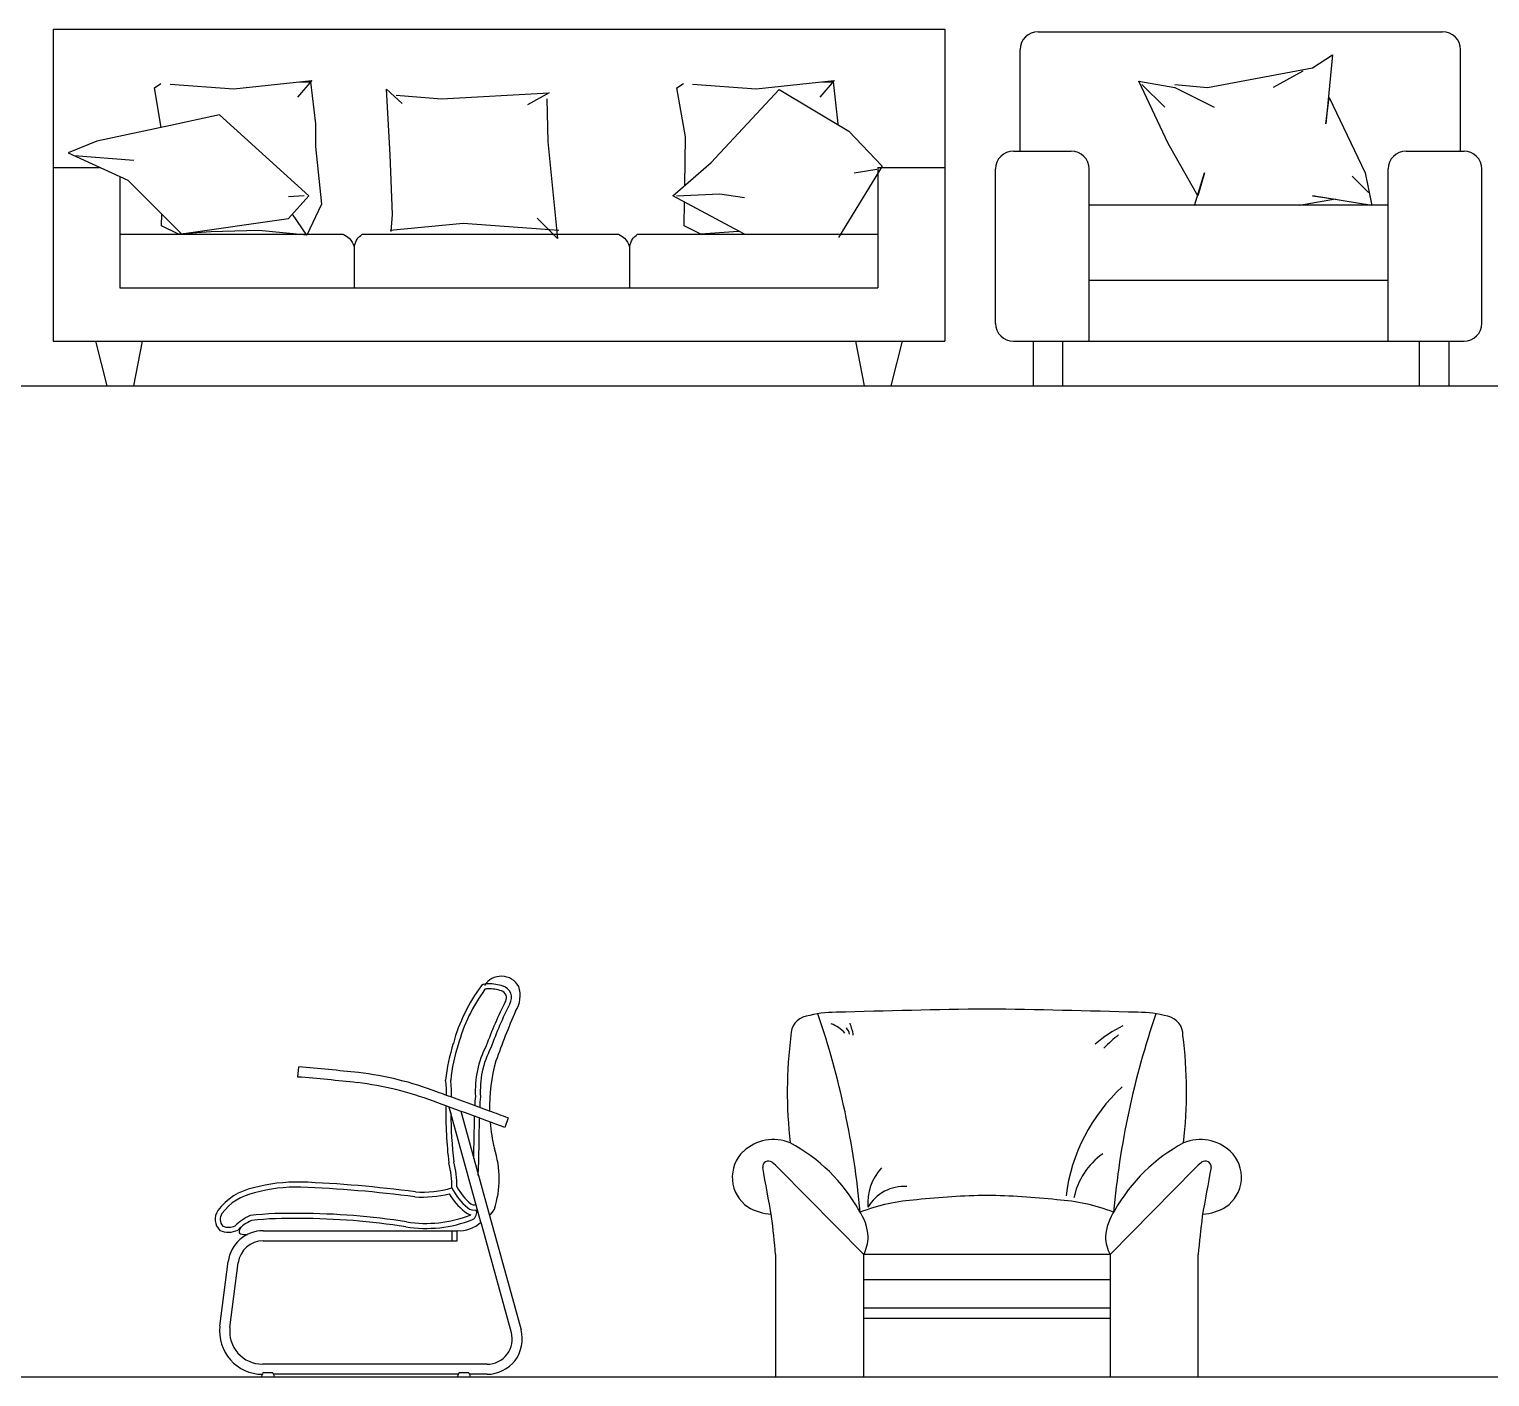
# Model space of a CAD drawing. Header units: inches. Extents: x 6 to 48.5, y 12.5 to 37.3.
# Drawn here: x 7.793 to 10.691, y 19.347 to 22.021 of the extents above; entities that cross this region are included whole.
import ezdxf

# ---------------------------------------------------------------- set-up
doc = ezdxf.new("R2010")
doc.units = ezdxf.units.IN
doc.header["$MEASUREMENT"] = 0
for name, color, linetype in [('02', 2, 'Continuous'), ('1', 1, 'Continuous'), ('4', 4, 'Continuous')]:
    doc.layers.add(name, color=color, linetype=linetype)

msp = doc.modelspace()

# ---------------------------------------------------------------- linework, layer by layer
at = {"layer": '02'}
for p, q in [((8.3262, 19.9418), (8.3278, 19.9618)), ((8.6199, 19.8846), (8.6199, 19.8846)), ((8.6211, 19.9054), (8.6211, 19.9054)), ((8.6894, 19.6538), (8.6265, 19.8822)), ((8.6495, 19.8738), (8.7066, 19.6666)), ((8.7064, 19.8743), (8.7064, 19.8743)), ((8.7437, 19.8605), (8.7368, 19.8418)), ((9.449, 19.5894), (9.2808, 19.7605)), ((9.9377, 19.5894), (10.106, 19.7605)), ((8.6894, 19.6538), (8.7497, 19.4349)), ((8.7066, 19.6666), (8.769, 19.4402)), ((8.7066, 19.6666), (8.7066, 19.6666)), ((8.2122, 19.6427), (8.2122, 19.6427)), ((8.2575, 19.6368), (8.6421, 19.6368)), ((8.6321, 19.6168), (8.6321, 19.6368)), ((8.6421, 19.6168), (8.6421, 19.6368)), ((8.2575, 19.6168), (8.6421, 19.6168)), ((8.1716, 19.4472), (8.188, 19.5753)), ((8.1914, 19.4447), (8.2078, 19.5729)), ((9.274, 19.5894), (9.274, 19.3468)), ((9.9377, 19.5894), (9.449, 19.5894)), ((9.449, 19.3468), (9.449, 19.5894)), ((9.9377, 19.5894), (9.9377, 19.3468)), ((10.1127, 19.3468), (10.1127, 19.5894)), ((9.449, 19.5402), (9.9377, 19.5402)), ((9.449, 19.4838), (9.9377, 19.4838)), ((9.449, 19.463), (9.9377, 19.463)), ((8.7015, 19.3718), (8.2559, 19.3718)), ((8.2542, 19.3468), (8.2557, 19.3518)), ((8.2567, 19.3548), (8.2557, 19.3518)), ((8.2767, 19.3548), (8.2567, 19.3548)), ((8.2776, 19.3518), (8.2767, 19.3548)), ((8.6447, 19.3518), (8.2776, 19.3518)), ((8.2776, 19.3518), (8.2792, 19.3468)), ((8.6431, 19.3468), (8.6447, 19.3518)), ((8.6456, 19.3548), (8.6447, 19.3518)), ((8.6656, 19.3548), (8.6456, 19.3548)), ((8.6666, 19.3517), (8.6656, 19.3548)), ((8.6666, 19.3518), (8.6681, 19.3468)), ((8.7015, 19.3518), (8.6666, 19.3518))]:
    msp.add_line(p, q, dxfattribs=at)
for centre, radius, start, end in [((8.9626, 19.9199), 0.3397, 143.1493, 164.8856), ((8.9626, 19.9199), 0.3297, 143.5363, 164.9248), ((8.702, 20.1051), 0.0217, 83.7254, 121.3066), ((8.7298, 20.1018), 0.0399, 29.6742, 146.9637), ((8.702, 20.1051), 0.0117, 80.8769, 113.1748), ((8.7062, 20.0448), 0.0719, 70.6282, 91.887), ((8.7062, 20.0448), 0.0819, 70.778, 91.2954), ((8.7261, 20.0992), 0.024, 330.0502, 72.7321), ((8.7102, 20.1035), 0.0571, 326.8113, 18.3742), ((9.4496, 19.7319), 0.7975, 153.1536, 160.0947), ((9.4496, 19.7319), 0.7875, 153.1759, 160.1448), ((8.7261, 20.0992), 0.014, 329.0845, 73.3604), ((10.1046, 19.4846), 1.4692, 156.4239, 160.5484), ((9.3418, 20.0256), 0.0375, 101.1148, 182.3039), ((9.3952, 19.8346), 0.2357, 90.29, 104.8868), ((7.7825, 19.5254), 1.666, 5.0981, 18.9866), ((9.9828, -0.2469), 20.3257, 90.81585, 91.66003), ((9.404, -0.2469), 20.3257, 88.33997, 89.18415), ((11.6042, 19.5254), 1.666, 161.0134, 174.9019), ((9.9916, 19.8346), 0.2357, 75.1132, 89.71), ((10.0449, 20.0256), 0.0375, 357.6961, 78.8852), ((9.3618, 19.9847), 0.0665, 41.7631, 70.2018), ((9.3928, 20.0205), 0.0288, 12.7397, 40.4387), ((9.3018, 20.0028), 0.1285, 9.9872, 20.8016), ((10.0708, 19.8199), 0.2479, 115.8004, 130.9234), ((8.9776, 19.899), 0.3601, 162.2981, 174.1412), ((8.9776, 19.899), 0.3501, 162.2611, 173.9579), ((8.8706, 19.915), 0.1924, 152.6181, 183.4958), ((8.8715, 19.9146), 0.1834, 152.4637, 183.8678), ((10.1924, 19.9121), 0.8951, 172.8129, 186.4742), ((10.3509, 19.5622), 0.6098, 130.5283, 134.2063), ((9.1943, 19.9121), 0.8951, 353.5258, 7.1871), ((9.0494, 19.8808), 0.3431, 164.2649, 181.0957), ((7.9979, 15.8706), 4.0844, 83.7291, 85.3897), ((7.9979, 15.8706), 4.1044, 83.7285, 85.3897), ((8.3749, 19.3218), 0.6327, 68.9563, 83.5165), ((8.3749, 19.3218), 0.6127, 68.9371, 83.5131), ((2.511, 3.0467), 17.9318, 70.07805, 70.14286), ((8.4022, 19.9085), 0.2189, 359.2059, 7.1571), ((8.4022, 19.9085), 0.2289, 358.3395, 6.8664), ((10.1968, 19.6642), 0.3488, 132.297, 173.1751), ((2.0945, 1.8949), 19.1366, 69.68999, 70.14189), ((9.4167, 19.8691), 0.797, 178.8843, 187.043), ((2.0945, 1.8949), 19.1566, 69.8089, 70.08058), ((8.8355, 19.8803), 0.1586, 171.6974, 178.273), ((8.7949, 19.8841), 0.1079, 170.3038, 181.4291), ((9.4168, 19.8691), 0.787, 179.8955, 186.9941), ((1.9693, 19.946), 6.7079, 358.57933, 359.2989), ((1.9693, 19.946), 6.7179, 358.29662, 359.26881), ((2.0986, 1.906), 19.1448, 69.69, 69.80892), ((9.0495, 19.8808), 0.3431, 184.7272, 193.649), ((8.5328, 19.7398), 0.1929, 341.8431, 18.1569), ((9.2698, 19.7301), 0.0875, 67.6906, 132.9409), ((9.1437, 19.5124), 0.3385, 29.1429, 61.9293), ((10.243, 19.5124), 0.3385, 118.0707, 150.8571), ((10.117, 19.7301), 0.0875, 47.0591, 112.3094), ((8.4495, 19.7246), 0.1823, 359.0374, 14.8504), ((8.4495, 19.7246), 0.1923, 359.7825, 14.6437), ((9.2598, 19.7427), 0.0716, 133.9805, 235.171), ((9.26, 19.7634), 0.0116, 51.3315, 186.5815), ((9.1359, 19.6105), 0.2085, 45.9927, 50.9491), ((10.0039, 19.6742), 0.1405, 125.0848, 168.7011), ((10.2508, 19.6105), 0.2085, 129.0509, 134.0073), ((10.1267, 19.7634), 0.0116, 353.4185, 128.6685), ((10.1269, 19.7427), 0.0716, 304.829, 46.0195), ((-2.752, 17.5467), 12.2034, 9.99687, 10.45946), ((9.5617, 19.6909), 0.1049, 137.6213, 184.0948), ((22.1388, 17.5467), 12.2034, 169.54055, 170.00311), ((8.2611, 19.6075), 0.1164, 101.4791, 143.6142), ((8.2611, 19.6075), 0.1064, 101.3076, 143.5214), ((8.3264, 19.3956), 0.3378, 89.051, 105.1841), ((8.3264, 19.3956), 0.3278, 89.0721, 105.2415), ((8.2287, 17.2042), 2.5213, 82.4865, 87.6583), ((8.2287, 17.2042), 2.5313, 82.4951, 87.6611), ((8.5717, 19.9385), 0.2351, 266.7471, 283.5259), ((8.5717, 19.9385), 0.2251, 266.8407, 285.4867), ((8.7356, 19.7726), 0.1257, 209.9097, 231.0813), ((8.7356, 19.7726), 0.1157, 206.1685, 231.2102), ((8.7356, 19.7726), 0.1057, 207.4303, 231.4084), ((9.5295, 19.6405), 0.0842, 86.3924, 149.402), ((8.6753, 19.6958), 0.0181, 227.6532, 285.798), ((8.6753, 19.6958), 0.00807, 225.8382, 299.0637), ((8.6759, 19.6988), 0.0444, 313.6547, 334.5084), ((9.2753, 19.7828), 0.1138, 240.2972, 264.9307), ((9.5799, 19.3132), 0.3858, 93.8004, 110.9595), ((9.7178, 18.1834), 1.5236, 90.9202, 96.1606), ((9.6689, 18.1834), 1.5236, 83.8394, 89.0798), ((9.8068, 19.3132), 0.3858, 69.0405, 86.1996), ((10.1114, 19.7828), 0.1138, 275.0693, 299.7028), ((8.1924, 19.6593), 0.0304, 145.4464, 225.9869), ((8.1924, 19.6593), 0.0204, 145.8602, 221.2861), ((8.2707, 19.5773), 0.0977, 113.7334, 134.9895), ((8.2706, 19.5773), 0.0877, 114.7117, 136.0775), ((8.3112, 18.9432), 0.728, 88.5079, 96.2976), ((8.3112, 18.9432), 0.718, 88.4975, 96.1722), ((8.3303, 18.3279), 1.333, 80.9279, 90.0121), ((8.3303, 18.3279), 1.343, 80.9294, 90.0065), ((8.5794, 19.9), 0.2588, 261.3421, 291.1869), ((8.5794, 19.9), 0.2488, 261.3504, 290.934), ((8.6461, 19.7), 0.0633, 266.3674, 313.1531), ((8.6753, 19.6958), 0.0281, 228.3434, 257.2364), ((8.6641, 19.6732), 0.00696, 307.4452, 316.2663), ((8.6641, 19.6732), 0.017, 301.5354, 17.779), ((7.5946, 19.4512), 1.6851, 4.7026, 7.2929), ((9.3516, 19.6165), 0.1068, 4.2645, 34.7136), ((10.0351, 19.6165), 0.1068, 145.2864, 175.7355), ((11.7922, 19.4512), 1.6851, 172.7071, 175.2974), ((8.1886, 19.6754), 0.0418, 245.4916, 296.8578), ((8.1886, 19.6754), 0.0318, 248.7089, 294.0916), ((8.2575, 19.5668), 0.07, 89.9992, 172.976), ((8.2265, 19.6335), 0.017, 147.3198, 179.8356), ((8.215, 19.636), 0.00603, 203.6851, 243.7514), ((8.2218, 19.6609), 0.0318, 252.6712, 278.0716), ((9.3687, 19.6289), 0.0895, 333.793, 357.1402), ((10.018, 19.6289), 0.0895, 182.8598, 206.207), ((8.2575, 19.5668), 0.05, 90, 172.9643), ((8.2559, 19.4368), 0.085, 172.9643, 269.8807), ((8.2559, 19.4368), 0.065, 172.9643, 270), ((8.7015, 19.4218), 0.07, 270, 15.2375), ((8.7015, 19.4218), 0.05, 270, 15.2375)]:
    msp.add_arc(centre, radius, start, end, dxfattribs=at)
at = {"layer": '1'}
for p, q in [((6.3075, 21.3137), (26.6337, 21.3137)), ((6.3075, 19.3468), (26.6337, 19.3468))]:
    msp.add_line(p, q, dxfattribs=at)
at = {"layer": '4'}
for p, q in [((7.8403, 22.0215), (9.6097, 22.0215)), ((7.8403, 22.0215), (7.8403, 21.4022)), ((9.6097, 22.0215), (9.6097, 21.4022)), ((9.7949, 22.0164), (10.5976, 22.0164)), ((9.7595, 21.7795), (9.7595, 21.981)), ((10.3398, 21.9446), (10.3789, 21.9706)), ((10.3789, 21.9706), (10.3659, 21.8339)), ((10.633, 21.7795), (10.633, 21.981)), ((10.1314, 21.9055), (10.3398, 21.9446)), ((8.0415, 21.9054), (8.0543, 21.9139)), ((8.0725, 21.9125), (8.1988, 21.903)), ((8.1988, 21.903), (8.3538, 21.9197)), ((8.3538, 21.9197), (8.3252, 21.8863)), ((8.33, 21.9171), (8.3514, 21.9173)), ((8.3514, 21.9173), (8.3609, 21.8339)), ((9.0783, 21.9054), (9.0911, 21.9139)), ((9.1093, 21.9125), (9.2357, 21.903)), ((9.2357, 21.903), (9.3906, 21.9197)), ((9.3906, 21.9197), (9.362, 21.8863)), ((9.3669, 21.9171), (9.3883, 21.9173)), ((9.3883, 21.9173), (9.3978, 21.8339)), ((10.0532, 21.7949), (9.9946, 21.9185)), ((9.9946, 21.9185), (10.0662, 21.9055)), ((10.0011, 21.912), (10.0467, 21.8665)), ((10.0662, 21.912), (10.1314, 21.9055)), ((10.3203, 21.9381), (10.2616, 21.9055)), ((8.055, 21.8262), (8.0415, 21.9054)), ((8.5092, 21.7719), (8.5021, 21.9022)), ((8.5021, 21.9022), (8.5329, 21.8738)), ((8.521, 21.8904), (8.6112, 21.8833)), ((8.6112, 21.8833), (8.8247, 21.8951)), ((8.8247, 21.8951), (8.782, 21.8714)), ((8.82, 21.8833), (8.8223, 21.7979)), ((9.095, 21.8077), (9.0783, 21.9054)), ((9.1464, 21.7566), (9.2813, 21.9017)), ((9.2813, 21.9017), (9.4196, 21.8188)), ((10.0662, 21.9055), (10.1444, 21.8665)), ((10.3659, 21.8339), (10.3724, 21.886)), ((10.3724, 21.886), (10.444, 21.7363)), ((8.0737, 21.8302), (7.9272, 21.7995)), ((8.1706, 21.8514), (8.0737, 21.8302)), ((8.3479, 21.6909), (8.1706, 21.8514)), ((8.3609, 21.8339), (8.3609, 21.7887)), ((9.3978, 21.8339), (9.3978, 21.8319)), ((7.9272, 21.7995), (7.8705, 21.7759)), ((8.8223, 21.7979), (8.8413, 21.606)), ((9.0937, 21.7112), (9.095, 21.8077)), ((9.4196, 21.8188), (9.4853, 21.7497)), ((10.1118, 21.6908), (10.0532, 21.7949)), ((7.8705, 21.7759), (7.9886, 21.7216)), ((7.8823, 21.7711), (8.0005, 21.7617)), ((8.3609, 21.7887), (8.3728, 21.6744)), ((8.5139, 21.6534), (8.5092, 21.7719)), ((9.7459, 21.7795), (9.8609, 21.7795)), ((10.5251, 21.7795), (10.6401, 21.7795)), ((7.8403, 21.7472), (7.9328, 21.7472)), ((9.0704, 21.691), (9.1464, 21.7566)), ((9.4853, 21.7497), (9.3989, 21.6081)), ((9.4749, 21.7428), (9.43, 21.7359)), ((9.477, 21.7472), (9.477, 21.5083)), ((9.477, 21.7472), (9.6097, 21.7472)), ((9.7105, 21.4376), (9.7105, 21.7441)), ((9.8963, 21.4022), (9.8963, 21.7441)), ((10.4897, 21.4022), (10.4897, 21.7441)), ((10.6755, 21.4376), (10.6755, 21.7441)), ((7.973, 21.7288), (7.973, 21.5083)), ((7.9886, 21.7216), (8.095, 21.6153)), ((10.1053, 21.6713), (10.1249, 21.7363)), ((10.1249, 21.7363), (10.1118, 21.6908)), ((10.4505, 21.6973), (10.418, 21.7298)), ((10.444, 21.7363), (10.457, 21.6713)), ((8.3385, 21.6909), (8.3077, 21.6885)), ((8.3077, 21.646), (8.3479, 21.6909)), ((9.2121, 21.615), (9.0704, 21.691)), ((9.0773, 21.691), (9.1637, 21.6945)), ((9.0926, 21.6315), (9.0933, 21.6787)), ((9.1637, 21.6945), (9.2121, 21.6876)), ((10.3854, 21.6843), (10.3137, 21.6713)), ((10.457, 21.6713), (10.3398, 21.6908)), ((10.3398, 21.6908), (10.3854, 21.6843)), ((8.0558, 21.6315), (8.0561, 21.6542)), ((8.3442, 21.6125), (8.3152, 21.6543)), ((8.3728, 21.6744), (8.3442, 21.6125)), ((8.5116, 21.6202), (8.5139, 21.6534)), ((9.8963, 21.6728), (10.4897, 21.6728)), ((8.0891, 21.6148), (8.0558, 21.6315)), ((8.095, 21.6153), (8.3077, 21.646)), ((8.2489, 21.622), (8.1535, 21.6196)), ((8.3442, 21.6125), (8.2489, 21.622)), ((8.5092, 21.6226), (8.6539, 21.6368)), ((8.6539, 21.6368), (8.8437, 21.6226)), ((8.8413, 21.606), (8.801, 21.6463)), ((9.126, 21.6148), (9.0926, 21.6315)), ((7.973, 21.6145), (8.416, 21.6145)), ((8.1535, 21.6196), (8.0891, 21.6148)), ((8.4537, 21.6145), (8.9624, 21.6145)), ((9.0001, 21.6145), (9.477, 21.6145)), ((9.1904, 21.6196), (9.126, 21.6148)), ((9.203, 21.6199), (9.1904, 21.6196)), ((8.4379, 21.5905), (8.4379, 21.5083)), ((8.9843, 21.5905), (8.9843, 21.5083)), ((7.973, 21.5083), (9.477, 21.5083)), ((9.8963, 21.5231), (10.4897, 21.5231)), ((7.8403, 21.4022), (9.6097, 21.4022)), ((7.9245, 21.4022), (7.9474, 21.3137)), ((8.0173, 21.4022), (8.0002, 21.3137)), ((9.4327, 21.4022), (9.4498, 21.3137)), ((9.5255, 21.4022), (9.5026, 21.3137)), ((9.7459, 21.4022), (10.6401, 21.4022)), ((9.7852, 21.4022), (9.7852, 21.3137)), ((9.8436, 21.4022), (9.8436, 21.3137)), ((10.5513, 21.4022), (10.5513, 21.3137)), ((10.6098, 21.4022), (10.6098, 21.3137))]:
    msp.add_line(p, q, dxfattribs=at)
for centre, start, end in [((9.7949, 21.981), 90, 180), ((10.5976, 21.981), 0, 90), ((9.7459, 21.7441), 90, 180), ((9.8609, 21.7441), 0, 90), ((10.5251, 21.7441), 90, 180), ((10.6401, 21.7441), 0, 90), ((9.7459, 21.4376), 180, 270), ((10.6401, 21.4376), 270, 0)]:
    msp.add_arc(centre, 0.0354, start, end, dxfattribs=at)
for points, knots in [([(8.416, 21.6145), (8.4206, 21.6124), (8.4301, 21.6067), (8.4352, 21.5963), (8.4379, 21.5903)], [15.247039, 15.247039, 15.247039, 15.247039, 32.166322, 53.547435, 53.547435, 53.547435, 53.547435]), ([(8.4379, 21.5901), (8.4392, 21.5953), (8.4424, 21.6049), (8.4499, 21.6115), (8.4537, 21.6145)], [5.353258, 5.353258, 5.353258, 5.353258, 23.098733, 39.167876, 39.167876, 39.167876, 39.167876]), ([(8.9624, 21.6145), (8.967, 21.6124), (8.9766, 21.6067), (8.9817, 21.5963), (8.9843, 21.5903)], [15.247039, 15.247039, 15.247039, 15.247039, 32.166322, 53.547435, 53.547435, 53.547435, 53.547435]), ([(8.9843, 21.5901), (8.9857, 21.5953), (8.9888, 21.6049), (8.9963, 21.6115), (9.0001, 21.6145)], [5.353258, 5.353258, 5.353258, 5.353258, 23.098733, 39.167876, 39.167876, 39.167876, 39.167876])]:
    msp.add_open_spline(points, degree=3, knots=knots, dxfattribs=at)

doc.saveas('drawing.dxf')
